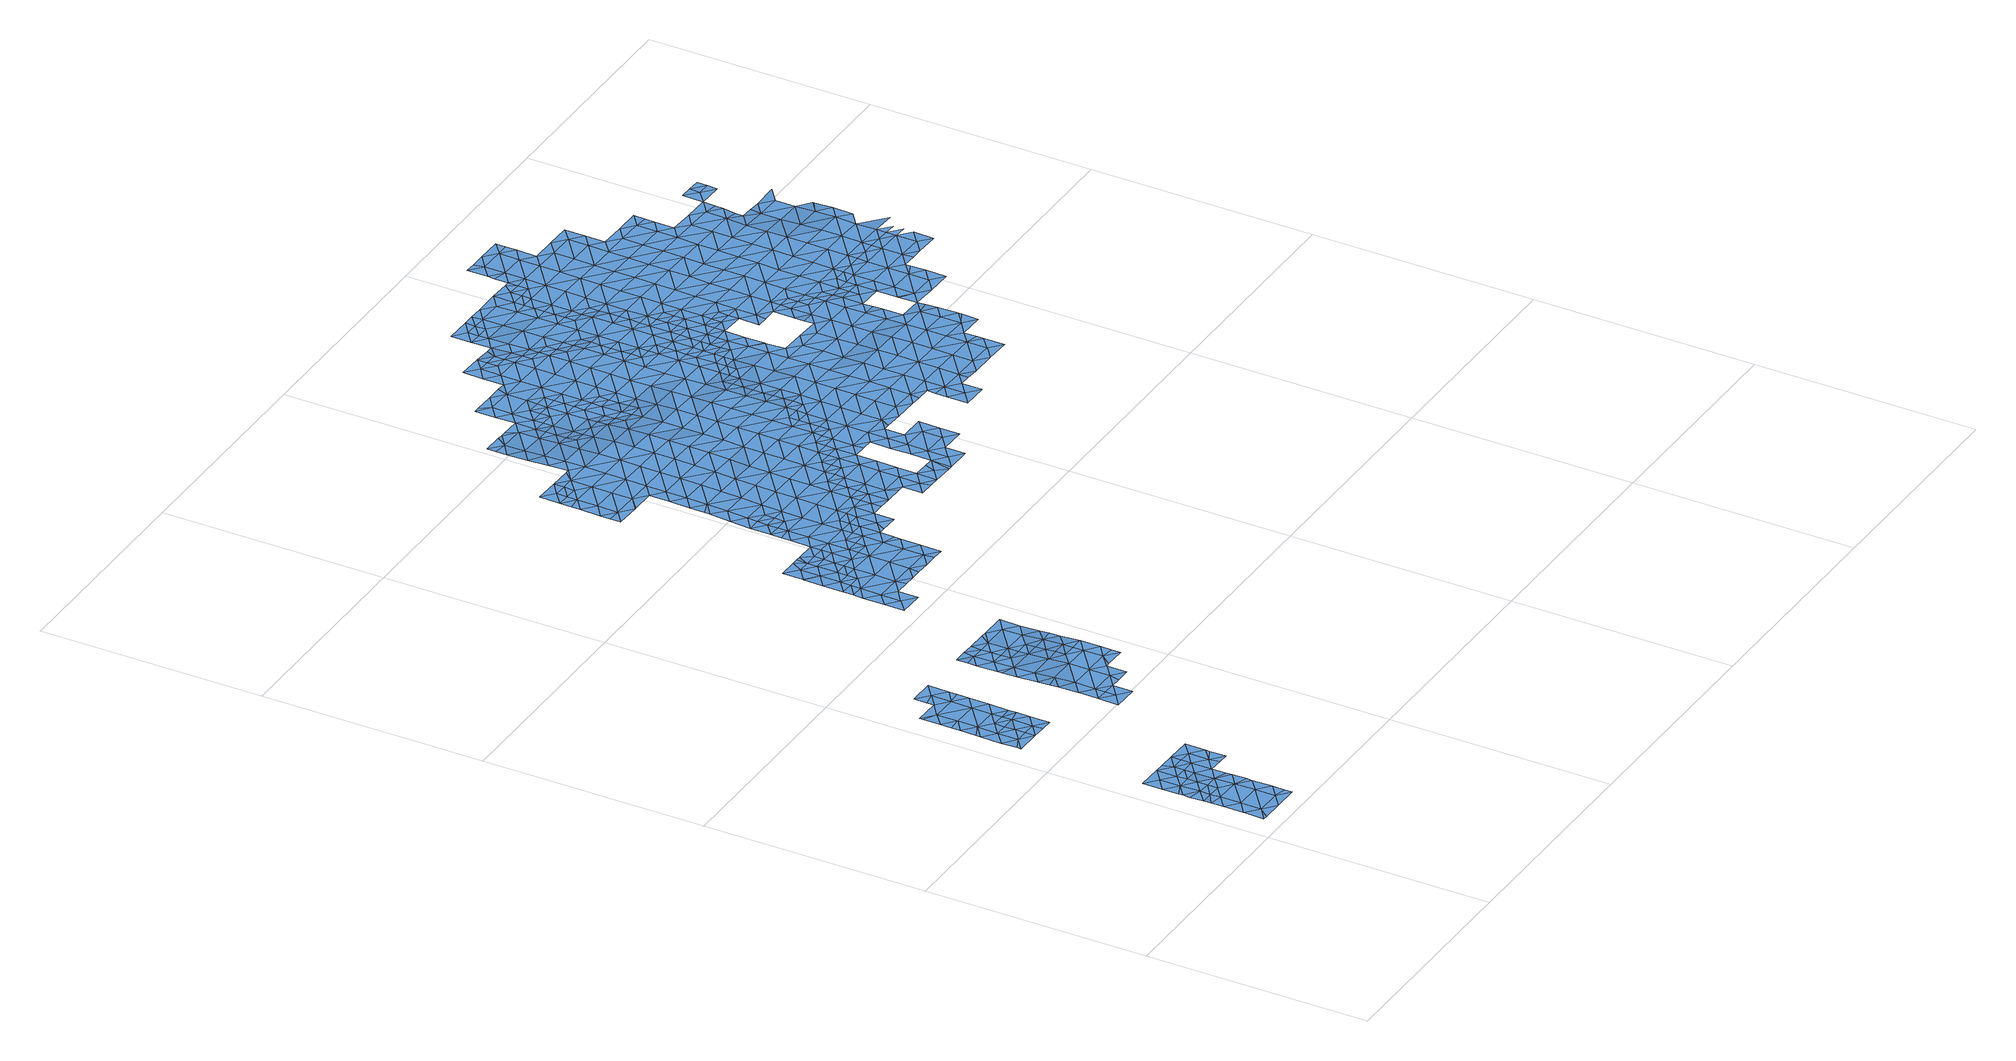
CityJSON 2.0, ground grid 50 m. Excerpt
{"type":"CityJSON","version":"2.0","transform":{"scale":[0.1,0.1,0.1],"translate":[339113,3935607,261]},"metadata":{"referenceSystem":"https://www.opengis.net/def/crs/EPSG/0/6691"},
"CityObjects":{
"waterbody1":{"type":"WaterBody","attributes":{"name":"6","class":"1140","function":"1","WaterBodyRiverFloodingRiskAttribute.description":"3","WaterBodyRiverFloodingRiskAttribute.rankOrg":"2","WaterBodyRiverFloodingRiskAttribute.adminType":"2","WaterBodyRiverFloodingRiskAttribute.scale":"L1"},"geometry":[{"type":"MultiSurface","lod":"1","boundaries":[[[0,1,2]],[[3,4,5]],[[6,7,5]],[[8,9,10]],[[11,9,8]],[[11,12,9]],[[13,12,11]],[[14,13,11]],[[14,11,4]],[[15,4,11]],[[1,16,8]],[[2,1,8]],[[17,14,3]],[[18,2,8]],[[14,17,13]],[[18,8,10]],[[11,8,16]],[[14,4,3]],[[15,11,16]],[[5,4,19]],[[19,6,5]],[[20,5,7]],[[20,21,5]],[[21,3,5]]]}]},
"waterbody2":{"type":"WaterBody","attributes":{"name":"6","class":"1140","function":"1","WaterBodyRiverFloodingRiskAttribute.description":"3","WaterBodyRiverFloodingRiskAttribute.rankOrg":"1","WaterBodyRiverFloodingRiskAttribute.adminType":"2","WaterBodyRiverFloodingRiskAttribute.scale":"L1"},"geometry":[{"type":"MultiSurface","lod":"1","boundaries":[[[6,22,23]],[[22,24,23]],[[22,25,24]],[[22,26,25]],[[22,27,26]],[[28,27,22]],[[29,30,31]],[[23,24,32]],[[23,32,20]],[[33,29,34]],[[29,33,35]],[[35,33,36]],[[16,1,37]],[[15,16,38]],[[4,15,19]],[[19,15,38]],[[28,22,6]],[[1,0,37]],[[39,37,0]],[[33,39,36]],[[29,31,34]],[[29,35,40]],[[40,35,41]],[[29,40,30]],[[42,36,43]],[[36,39,43]],[[39,0,43]],[[2,43,0]],[[2,44,43]],[[44,2,18]],[[42,43,44]],[[23,20,7]],[[23,7,6]],[[38,6,19]],[[38,37,28]],[[38,16,37]],[[28,37,45]],[[37,46,45]],[[39,46,37]],[[46,39,47]],[[47,39,48]],[[33,48,39]],[[6,38,28]],[[33,34,48]],[[36,49,35]],[[49,36,42]],[[50,35,49]],[[50,51,35]],[[41,35,51]]]}]},
"waterbody3":{"type":"WaterBody","attributes":{"name":"6","class":"1140","function":"1","WaterBodyRiverFloodingRiskAttribute.description":"3","WaterBodyRiverFloodingRiskAttribute.rankOrg":"2","WaterBodyRiverFloodingRiskAttribute.adminType":"2","WaterBodyRiverFloodingRiskAttribute.scale":"L1"},"geometry":[{"type":"MultiSurface","lod":"1","boundaries":[[[52,53,54]],[[53,55,54]],[[56,52,54]],[[57,58,54]],[[59,52,56]],[[60,61,62]],[[54,63,56]],[[64,59,56]],[[55,57,54]],[[54,58,63]],[[60,56,63]],[[56,60,62]],[[62,64,56]]]}]},
"waterbody4":{"type":"WaterBody","attributes":{"name":"6","class":"1140","function":"1","WaterBodyRiverFloodingRiskAttribute.description":"3","WaterBodyRiverFloodingRiskAttribute.rankOrg":"1","WaterBodyRiverFloodingRiskAttribute.adminType":"2","WaterBodyRiverFloodingRiskAttribute.scale":"L1"},"geometry":[{"type":"MultiSurface","lod":"1","boundaries":[[[65,66,67]],[[68,66,69]],[[70,64,62]],[[66,71,72]],[[73,72,71]],[[72,73,74]],[[72,74,75]],[[72,75,69]],[[76,68,77]],[[66,65,71]],[[78,79,77]],[[76,67,66]],[[80,67,76]],[[70,80,76]],[[70,61,80]],[[81,82,52]],[[82,53,52]],[[82,55,53]],[[59,81,52]],[[59,64,81]],[[83,81,64]],[[83,64,70]],[[81,83,84]],[[83,85,84]],[[83,79,85]],[[79,83,77]],[[83,76,77]],[[68,76,66]],[[83,70,76]],[[62,61,70]],[[66,72,69]],[[82,86,55]],[[82,87,86]],[[68,88,89]],[[68,69,90]],[[90,88,68]],[[89,78,77]],[[89,77,68]],[[91,87,82]],[[91,81,84]],[[82,81,91]]]}]},
"waterbody5":{"type":"WaterBody","attributes":{"name":"6","class":"1140","function":"1","WaterBodyRiverFloodingRiskAttribute.description":"3","WaterBodyRiverFloodingRiskAttribute.rankOrg":"1","WaterBodyRiverFloodingRiskAttribute.adminType":"2","WaterBodyRiverFloodingRiskAttribute.scale":"L1"},"geometry":[{"type":"MultiSurface","lod":"1","boundaries":[[[92,93,94]],[[93,95,94]],[[96,94,95]],[[94,96,97]],[[94,97,92]]]}]},
"waterbody6":{"type":"WaterBody","attributes":{"name":"6","class":"1140","function":"1","WaterBodyRiverFloodingRiskAttribute.description":"3","WaterBodyRiverFloodingRiskAttribute.rankOrg":"2","WaterBodyRiverFloodingRiskAttribute.adminType":"2","WaterBodyRiverFloodingRiskAttribute.scale":"L1"},"geometry":[{"type":"MultiSurface","lod":"1","boundaries":[[[98,99,100]],[[101,98,102]],[[103,104,105]],[[106,105,104]],[[105,106,107]],[[106,108,107]],[[106,109,108]],[[109,106,110]],[[106,102,110]],[[102,111,110]],[[110,111,112]],[[113,110,112]],[[102,98,100]],[[114,109,113]],[[115,109,114]],[[116,108,115]],[[116,117,108]],[[118,117,116]],[[118,95,117]],[[119,120,121]],[[122,120,119]],[[101,102,104]],[[123,103,105]],[[106,104,102]],[[110,113,109]],[[124,125,126]],[[125,124,127]],[[124,107,127]],[[107,128,127]],[[107,117,128]],[[128,117,92]],[[93,92,117]],[[128,92,129]],[[130,127,128]],[[131,124,126]],[[131,132,124]],[[124,105,107]],[[121,133,119]],[[134,135,136]],[[137,100,138]],[[111,102,100]],[[111,139,112]],[[108,117,107]],[[109,115,108]],[[95,93,117]],[[128,129,130]],[[105,124,132]],[[140,121,141]],[[134,142,143]],[[134,121,142]],[[121,134,133]],[[136,133,134]],[[137,135,100]],[[135,111,100]],[[134,111,135]],[[111,134,143]],[[111,143,139]],[[105,132,123]],[[120,141,121]],[[99,138,100]],[[142,121,140]]]}]},
"waterbody7":{"type":"WaterBody","attributes":{"name":"6","class":"1140","function":"1","WaterBodyRiverFloodingRiskAttribute.description":"3","WaterBodyRiverFloodingRiskAttribute.rankOrg":"1","WaterBodyRiverFloodingRiskAttribute.adminType":"2","WaterBodyRiverFloodingRiskAttribute.scale":"L1"},"geometry":[{"type":"MultiSurface","lod":"1","boundaries":[[[138,99,144]],[[145,146,147]],[[148,149,150]],[[122,149,148]],[[151,104,103]],[[122,119,149]],[[149,152,147]],[[135,137,152]],[[149,147,150]],[[144,153,154]],[[136,135,152]],[[147,155,150]],[[146,155,147]],[[145,154,146]],[[133,136,152]],[[144,145,138]],[[138,145,152]],[[152,145,147]],[[137,138,152]],[[99,98,144]],[[151,144,98]],[[151,156,144]],[[151,123,156]],[[103,123,151]],[[101,104,151]],[[133,152,149]],[[133,149,119]],[[153,144,156]],[[101,151,98]],[[145,144,154]]]}]},
"waterbody8":{"type":"WaterBody","attributes":{"name":"6","class":"1140","function":"1","WaterBodyRiverFloodingRiskAttribute.description":"3","WaterBodyRiverFloodingRiskAttribute.rankOrg":"1","WaterBodyRiverFloodingRiskAttribute.adminType":"2","WaterBodyRiverFloodingRiskAttribute.scale":"L1"},"geometry":[{"type":"MultiSurface","lod":"1","boundaries":[[[157,158,159]],[[160,159,158]],[[161,162,157]],[[161,157,159]],[[161,163,162]],[[164,162,163]],[[164,165,166]],[[160,167,159]],[[161,159,167]],[[165,164,163]],[[168,165,163]],[[163,161,169]],[[161,167,169]],[[167,170,169]],[[168,163,171]],[[163,169,171]],[[172,169,170]],[[173,174,175]],[[176,168,171]],[[175,168,176]],[[172,177,169]],[[173,175,176]],[[178,177,172]],[[171,169,179]],[[176,180,173]],[[179,181,171]],[[169,177,179]],[[176,171,181]],[[182,177,178]],[[180,176,181]],[[183,177,182]],[[184,180,181]],[[179,177,183]],[[179,185,181]],[[183,185,179]],[[186,184,181]],[[183,182,187]],[[188,186,181]],[[189,183,187]],[[181,185,188]],[[190,185,183]],[[189,190,183]],[[188,191,186]],[[192,191,193]],[[192,186,191]],[[185,194,188]],[[194,185,190]],[[195,193,191]],[[196,197,188]],[[196,188,194]],[[191,188,197]],[[198,195,191]],[[191,197,198]],[[199,198,197]],[[200,199,197]],[[199,201,198]],[[202,198,201]],[[202,203,204]],[[200,205,199]],[[203,202,201]],[[206,201,199]],[[206,199,205]],[[201,207,203]],[[201,206,207]],[[208,209,206]],[[206,209,207]],[[210,207,209]],[[211,209,208]],[[209,212,210]],[[211,212,209]],[[213,214,211]],[[212,211,214]],[[215,216,217]],[[216,212,214]],[[215,212,216]],[[214,213,218]],[[219,217,216]],[[220,217,219]],[[221,220,219]],[[218,222,214]],[[223,216,214]],[[224,225,226]],[[227,221,219]],[[218,226,225]],[[218,225,222]],[[228,225,224]],[[223,214,222]],[[227,219,229]],[[230,229,219]],[[219,216,230]],[[231,222,225]],[[230,216,223]],[[231,225,228]],[[232,231,228]],[[223,222,233]],[[230,234,229]],[[222,231,233]],[[235,229,234]],[[223,236,230]],[[237,235,234]],[[228,238,232]],[[223,233,236]],[[239,237,234]],[[231,232,240]],[[230,241,234]],[[241,230,236]],[[242,239,234]],[[232,243,240]],[[232,238,243]],[[243,238,244]],[[234,241,242]],[[245,246,241]],[[241,246,242]],[[243,244,247]],[[248,243,247]],[[249,243,248]],[[250,242,251]],[[247,244,252]],[[253,246,245]],[[242,246,251]],[[254,250,251]],[[249,255,256]],[[257,254,251]],[[249,248,255]],[[258,247,252]],[[248,247,258]],[[253,259,246]],[[260,251,246]],[[256,261,253]],[[251,262,257]],[[256,255,261]],[[263,255,248]],[[264,248,258]],[[260,262,251]],[[259,253,261]],[[260,246,259]],[[261,255,265]],[[261,266,259]],[[255,263,265]],[[248,264,263]],[[260,267,262]],[[261,265,266]],[[258,268,264]],[[269,267,270]],[[269,262,267]],[[271,260,259]],[[272,270,273]],[[272,274,275]],[[264,276,263]],[[270,267,273]],[[259,266,271]],[[264,268,276]],[[277,267,260]],[[274,272,273]],[[271,278,260]],[[265,263,279]],[[276,279,263]],[[266,280,271]],[[267,281,273]],[[280,282,271]],[[273,283,274]],[[277,281,267]],[[260,278,277]],[[281,283,273]],[[284,271,282]],[[284,285,271]],[[281,286,283]],[[278,271,285]],[[286,287,288]],[[278,289,277]],[[288,283,286]],[[290,291,292]],[[277,293,281]],[[292,287,290]],[[284,282,294]],[[287,286,290]],[[278,285,289]],[[290,295,291]],[[295,296,297]],[[281,298,286]],[[297,291,295]],[[293,298,281]],[[277,289,293]],[[284,299,285]],[[300,301,302]],[[286,303,290]],[[302,296,300]],[[284,294,304]],[[296,295,300]],[[305,304,294]],[[285,299,289]],[[290,303,295]],[[306,301,300]],[[299,284,304]],[[289,307,293]],[[286,298,303]],[[308,300,295]],[[303,309,295]],[[300,310,306]],[[309,308,295]],[[311,312,313]],[[304,305,314]],[[307,289,299]],[[293,315,298]],[[307,315,293]],[[308,310,300]],[[316,299,304]],[[311,317,312]],[[318,304,314]],[[319,313,312]],[[320,313,319]],[[298,321,303]],[[314,320,319]],[[322,298,315]],[[303,321,309]],[[308,323,310]],[[318,314,319]],[[312,324,319]],[[325,326,327]],[[327,310,323]],[[316,304,318]],[[307,299,316]],[[321,298,322]],[[312,317,324]],[[328,315,307]],[[316,329,307]],[[325,327,323]],[[321,330,309]],[[309,331,308]],[[324,332,319]],[[308,331,323]],[[322,315,328]],[[333,316,318]],[[307,329,328]],[[322,334,321]],[[325,323,335]],[[318,319,336]],[[309,330,331]],[[337,335,323]],[[324,338,332]],[[336,319,332]],[[333,329,316]],[[339,330,321]],[[322,328,334]],[[340,332,338]],[[323,331,337]],[[333,318,336]],[[331,330,341]],[[333,342,329]],[[337,343,335]],[[321,334,339]],[[344,343,345]],[[346,337,331]],[[344,335,343]],[[341,346,331]],[[347,332,340]],[[348,330,339]],[[332,349,336]],[[328,329,350]],[[341,330,348]],[[351,345,343]],[[349,333,336]],[[334,328,350]],[[352,337,346]],[[337,353,343]],[[329,342,350]],[[354,339,334]],[[337,352,353]],[[343,355,351]],[[332,347,349]],[[356,341,348]],[[357,342,333]],[[358,334,350]],[[355,343,353]],[[347,340,359]],[[360,357,333]],[[348,339,354]],[[360,333,349]],[[361,350,342]],[[334,358,354]],[[362,356,348]],[[362,348,354]],[[350,363,358]],[[364,360,349]],[[347,359,365]],[[361,342,357]],[[361,363,350]],[[349,347,364]],[[362,366,356]],[[364,347,365]],[[367,357,360]],[[359,368,365]],[[369,362,354]],[[354,358,370]],[[370,358,363]],[[371,360,364]],[[357,372,361]],[[373,365,368]],[[369,354,370]],[[364,365,373]],[[362,369,366]],[[360,371,367]],[[374,364,373]],[[372,357,367]],[[363,361,372]],[[371,364,375]],[[375,364,374]],[[376,377,378]],[[376,366,377]],[[366,369,377]],[[370,363,379]],[[363,372,379]],[[378,380,381]],[[367,371,382]],[[371,375,382]],[[378,377,380]],[[383,370,379]],[[382,384,367]],[[367,385,372]],[[369,370,386]],[[387,381,380]],[[372,388,379]],[[370,383,386]],[[375,389,382]],[[380,377,390]],[[391,387,380]],[[377,369,392]],[[379,393,383]],[[385,367,384]],[[372,385,388]],[[392,369,386]],[[380,390,391]],[[379,388,393]],[[390,377,392]],[[394,384,382]],[[393,395,383]],[[387,391,396]],[[397,382,389]],[[383,398,386]],[[394,382,397]],[[383,395,398]],[[399,390,392]],[[394,400,384]],[[385,384,400]],[[392,386,401]],[[386,398,401]],[[402,399,392]],[[388,385,403]],[[385,400,404]],[[392,401,402]],[[402,405,399]],[[403,385,404]],[[401,398,406]],[[398,407,406]],[[408,401,406]],[[403,409,410]],[[410,409,411]],[[406,412,408]],[[407,412,406]],[[411,413,407]],[[403,414,409]],[[411,409,413]],[[415,412,407]],[[407,413,415]],[[415,416,412]],[[417,412,416]],[[418,419,409]],[[409,414,418]],[[420,417,421]],[[422,415,413]],[[421,417,416]],[[413,409,419]],[[422,416,415]],[[414,423,418]],[[416,424,421]],[[413,419,422]],[[422,425,416]],[[423,426,418]],[[416,425,424]],[[419,418,426]],[[427,422,419]],[[428,427,419]],[[419,426,428]],[[429,424,425]],[[430,422,427]],[[422,431,425]],[[425,432,429]],[[431,432,425]],[[430,427,433]],[[431,422,430]],[[434,430,433]],[[435,432,431]],[[436,430,434]],[[430,437,431]],[[438,435,431]],[[437,438,431]],[[439,436,434]],[[437,430,436]],[[440,438,437]],[[439,441,436]],[[436,441,437]],[[442,440,437]]]}]},
"waterbody9":{"type":"WaterBody","attributes":{"name":"6","class":"1140","function":"1","WaterBodyRiverFloodingRiskAttribute.description":"3","WaterBodyRiverFloodingRiskAttribute.rankOrg":"2","WaterBodyRiverFloodingRiskAttribute.adminType":"2","WaterBodyRiverFloodingRiskAttribute.scale":"L1"},"geometry":[{"type":"MultiSurface","lod":"1","boundaries":[[[443,444,166]],[[165,443,166]],[[443,445,444]],[[444,445,446]],[[446,445,447]],[[165,168,443]],[[447,448,449]],[[174,445,443]],[[175,174,443]],[[447,445,448]],[[175,443,168]],[[450,448,445]],[[451,449,448]],[[450,445,174]],[[452,451,448]],[[452,448,450]],[[453,450,174]],[[453,174,173]],[[451,452,454]],[[455,450,453]],[[173,180,453]],[[453,456,455]],[[180,456,453]],[[457,456,180]],[[457,180,184]],[[456,458,459]],[[457,458,456]],[[459,458,460]],[[184,186,457]],[[458,461,460]],[[462,460,461]],[[192,193,457]],[[457,193,458]],[[463,464,465]],[[192,457,186]],[[463,466,464]],[[467,468,462]],[[469,464,466]],[[468,467,470]],[[467,462,461]],[[465,471,472]],[[193,473,458]],[[465,464,471]],[[474,470,467]],[[461,458,473]],[[475,467,461]],[[476,472,477]],[[478,476,477]],[[472,471,477]],[[469,479,464]],[[480,481,482]],[[477,483,478]],[[484,471,464]],[[467,485,474]],[[193,195,473]],[[481,480,486]],[[487,479,469]],[[488,489,482]],[[481,488,482]],[[490,485,467]],[[461,473,475]],[[491,477,471]],[[195,202,473]],[[486,492,481]],[[493,494,489]],[[490,467,475]],[[495,479,487]],[[198,202,195]],[[484,464,479]],[[484,491,471]],[[488,493,489]],[[493,496,494]],[[483,477,497]],[[202,204,473]],[[473,204,475]],[[490,498,485]],[[499,500,496]],[[493,499,496]],[[501,498,492]],[[501,485,498]],[[497,477,491]],[[204,502,475]],[[488,481,503]],[[481,492,503]],[[504,490,475]],[[488,505,493]],[[499,506,500]],[[497,507,508]],[[500,506,495]],[[509,479,495]],[[507,510,508]],[[492,498,503]],[[507,497,491]],[[511,498,490]],[[512,491,484]],[[505,488,503]],[[505,513,493]],[[493,514,499]],[[484,479,512]],[[509,495,506]],[[204,203,502]],[[504,475,502]],[[504,511,490]],[[513,514,493]],[[515,510,507]],[[512,479,509]],[[498,516,503]],[[491,517,507]],[[499,518,506]],[[512,517,491]],[[203,207,502]],[[507,519,515]],[[506,520,509]],[[517,521,507]],[[207,522,502]],[[523,504,502]],[[518,520,506]],[[498,511,516]],[[524,513,505]],[[507,521,519]],[[499,514,518]],[[505,503,525]],[[522,523,502]],[[525,503,516]],[[526,514,513]],[[527,517,512]],[[512,509,528]],[[519,529,530]],[[207,210,522]],[[511,504,523]],[[524,505,525]],[[519,521,529]],[[523,531,511]],[[509,520,528]],[[517,527,521]],[[210,212,522]],[[526,513,524]],[[518,514,526]],[[532,530,533]],[[527,512,528]],[[534,525,516]],[[530,529,533]],[[535,520,518]],[[516,511,536]],[[212,215,522]],[[215,217,522]],[[522,217,523]],[[527,537,521]],[[521,538,529]],[[534,524,525]],[[539,532,540]],[[511,531,536]],[[532,533,540]],[[537,538,521]],[[518,526,541]],[[220,221,523]],[[220,523,217]],[[534,516,536]],[[542,543,544]],[[543,539,540]],[[542,539,543]],[[531,523,221]],[[545,526,524]],[[518,541,535]],[[534,546,524]],[[528,520,547]],[[533,529,548]],[[547,520,535]],[[527,528,547]],[[549,544,543]],[[550,537,527]],[[529,538,548]],[[551,543,540]],[[540,533,552]],[[531,221,553]],[[545,524,546]],[[554,550,527]],[[555,535,541]],[[536,531,556]],[[554,527,547]],[[557,538,537]],[[541,526,558]],[[533,548,552]],[[553,221,227]],[[549,543,559]],[[556,531,553]],[[534,536,556]],[[558,555,541]],[[538,560,548]],[[561,546,534]],[[550,557,537]],[[526,545,558]],[[551,540,552]],[[543,551,559]],[[556,562,534]],[[535,563,547]],[[227,229,553]],[[560,564,548]],[[564,565,548]],[[566,545,546]],[[538,557,560]],[[567,554,547]],[[229,235,553]],[[552,548,565]],[[568,559,551]],[[235,237,553]],[[556,553,237]],[[534,562,561]],[[569,570,552]],[[552,570,551]],[[535,555,563]],[[552,565,569]],[[554,571,550]],[[572,560,557]],[[558,545,566]],[[573,555,558]],[[570,574,551]],[[567,547,563]],[[575,562,556]],[[567,571,554]],[[546,561,566]],[[568,551,574]],[[550,576,557]],[[577,575,556]],[[557,578,572]],[[556,237,577]],[[579,561,562]],[[571,576,550]],[[573,558,566]],[[580,574,570]],[[577,237,239]],[[563,555,581]],[[580,570,582]],[[557,576,578]],[[581,555,573]],[[561,583,566]],[[239,242,577]],[[584,574,580]],[[567,563,585]],[[586,574,584]],[[587,571,567]],[[562,575,579]],[[588,573,566]],[[585,563,581]],[[582,589,580]],[[254,575,577]],[[585,587,567]],[[250,254,577]],[[590,578,576]],[[586,591,592]],[[250,577,242]],[[583,561,579]],[[593,584,580]],[[591,586,584]],[[594,593,580]],[[594,580,589]],[[576,571,595]],[[573,596,581]],[[597,590,576]],[[598,592,591]],[[587,599,571]],[[595,597,576]],[[588,566,583]],[[575,600,579]],[[601,585,581]],[[600,575,254]],[[595,571,599]],[[602,598,591]],[[590,597,603]],[[604,584,593]],[[584,605,591]],[[579,606,583]],[[573,588,596]],[[607,587,585]],[[604,605,584]],[[608,595,599]],[[600,254,257]],[[605,602,591]],[[601,581,596]],[[604,593,609]],[[579,600,606]],[[587,610,599]],[[257,262,600]],[[588,583,611]],[[608,599,612]],[[585,601,607]],[[583,606,611]],[[262,269,600]],[[610,612,599]],[[613,614,615]],[[604,609,616]],[[269,270,600]],[[600,270,606]],[[596,588,617]],[[618,602,605]],[[619,613,620]],[[617,588,611]],[[621,601,596]],[[622,605,604]],[[587,607,610]],[[613,615,620]],[[616,622,604]],[[617,623,596]],[[272,275,606]],[[606,275,611]],[[624,625,616]],[[624,619,625]],[[606,270,272]],[[619,620,625]],[[615,626,620]],[[610,627,612]],[[601,628,607]],[[618,605,629]],[[630,629,605]],[[631,612,627]],[[622,616,625]],[[275,632,611]],[[633,631,627]],[[611,632,617]],[[596,623,621]],[[634,625,620]],[[635,626,636]],[[635,633,627]],[[636,633,635]],[[605,622,630]],[[628,601,621]],[[634,622,625]],[[620,626,637]],[[638,639,629]],[[610,607,640]],[[630,638,629]],[[610,641,627]],[[275,274,632]],[[623,617,642]],[[643,621,623]],[[626,635,637]],[[634,620,637]],[[607,628,640]],[[617,632,642]],[[642,643,623]],[[638,644,639]],[[634,645,622]],[[639,644,646]],[[622,647,630]],[[274,283,632]],[[648,628,621]],[[641,610,640]],[[649,637,635]],[[283,288,632]],[[287,642,632]],[[635,627,650]],[[288,287,632]],[[644,651,646]],[[650,627,641]],[[648,621,643]],[[648,652,628]],[[291,643,642]],[[622,645,647]],[[628,653,640]],[[644,638,654]],[[637,655,634]],[[292,291,642]],[[638,630,656]],[[642,287,292]],[[654,657,644]],[[652,653,628]],[[649,635,650]],[[649,655,637]],[[657,651,644]],[[656,630,647]],[[640,653,641]],[[658,645,634]],[[291,297,643]],[[296,648,643]],[[654,638,656]],[[297,296,643]],[[641,659,650]],[[653,659,641]],[[301,652,648]],[[645,660,647]],[[302,301,648]],[[661,654,656]],[[648,296,302]],[[647,662,656]],[[658,634,655]],[[659,663,650]],[[664,661,656]],[[665,653,652]],[[647,660,662]],[[664,656,662]],[[649,666,655]],[[664,667,661]],[[668,652,301]],[[645,658,660]],[[649,650,666]],[[669,659,653]],[[306,668,301]],[[650,663,666]],[[666,670,655]],[[671,662,660]],[[672,660,658]],[[665,652,668]],[[658,655,670]],[[659,669,663]],[[673,672,658]],[[674,671,660]],[[675,666,663]],[[672,674,660]],[[306,327,668]],[[653,665,669]],[[310,327,306]],[[676,675,663]],[[326,665,668]],[[658,670,673]],[[675,677,666]],[[678,671,674]],[[327,326,668]],[[677,679,666]],[[666,679,670]],[[663,669,676]],[[680,672,673]],[[679,681,670]],[[665,682,669]],[[681,683,670]],[[670,683,673]],[[682,665,326]],[[684,680,673]],[[685,675,676]],[[683,684,673]],[[686,687,669]],[[669,687,676]],[[669,682,686]],[[326,688,682]],[[689,685,676]],[[687,690,676]],[[691,680,684]],[[688,326,325]],[[690,689,676]],[[692,682,688]],[[325,335,688]],[[344,692,688]],[[688,335,344]],[[344,345,692]]]}]},
"waterbody10":{"type":"WaterBody","attributes":{"name":"6","class":"1140","function":"1","WaterBodyRiverFloodingRiskAttribute.description":"3","WaterBodyRiverFloodingRiskAttribute.rankOrg":"1","WaterBodyRiverFloodingRiskAttribute.adminType":"2","WaterBodyRiverFloodingRiskAttribute.scale":"L1"},"geometry":[{"type":"MultiSurface","lod":"1","boundaries":[[[459,460,693]],[[693,694,452]],[[460,694,693]],[[452,455,693]],[[455,459,693]],[[456,459,455]],[[455,452,450]],[[454,452,694]]]}]},
"waterbody11":{"type":"WaterBody","attributes":{"name":"6","class":"1140","function":"1","WaterBodyRiverFloodingRiskAttribute.description":"3","WaterBodyRiverFloodingRiskAttribute.rankOrg":"1","WaterBodyRiverFloodingRiskAttribute.adminType":"2","WaterBodyRiverFloodingRiskAttribute.scale":"L1"},"geometry":[{"type":"MultiSurface","lod":"1","boundaries":[[[492,486,501]],[[486,480,695]],[[695,480,470]],[[695,501,486]],[[485,501,695]],[[474,485,695]],[[474,695,470]]]}]},
"waterbody12":{"type":"WaterBody","attributes":{"name":"6","class":"1140","function":"1","WaterBodyRiverFloodingRiskAttribute.description":"3","WaterBodyRiverFloodingRiskAttribute.rankOrg":"3","WaterBodyRiverFloodingRiskAttribute.adminType":"2","WaterBodyRiverFloodingRiskAttribute.scale":"L1"},"geometry":[{"type":"MultiSurface","lod":"1","boundaries":[[[478,483,696]],[[508,510,696]],[[483,508,696]],[[508,483,497]],[[697,478,696]],[[696,510,697]]]}]},
"waterbody13":{"type":"WaterBody","attributes":{"name":"6","class":"1140","function":"1","WaterBodyRiverFloodingRiskAttribute.description":"3","WaterBodyRiverFloodingRiskAttribute.rankOrg":"1","WaterBodyRiverFloodingRiskAttribute.adminType":"2","WaterBodyRiverFloodingRiskAttribute.scale":"L1"},"geometry":[{"type":"MultiSurface","lod":"1","boundaries":[[[578,698,699]],[[578,590,698]],[[631,633,700]],[[612,631,700]],[[608,612,700]],[[597,595,608]],[[597,608,700]],[[597,700,603]],[[590,603,698]],[[572,578,699]],[[609,593,701]],[[701,593,594]],[[616,609,701]],[[569,565,702]],[[565,699,702]],[[570,569,702]],[[565,564,699]],[[560,572,564]],[[701,589,703]],[[582,702,589]],[[589,702,703]],[[582,570,702]],[[703,614,613]],[[701,619,624]],[[702,699,703]],[[564,572,699]],[[626,615,636]],[[704,700,633]],[[614,603,704]],[[701,703,619]],[[613,619,703]],[[603,700,704]],[[703,698,614]],[[698,603,614]],[[699,698,703]],[[594,589,701]],[[616,701,624]],[[636,704,633]],[[636,615,704]],[[615,614,704]]]}]},
"waterbody14":{"type":"WaterBody","attributes":{"name":"6","class":"1140","function":"1","WaterBodyRiverFloodingRiskAttribute.description":"3","WaterBodyRiverFloodingRiskAttribute.rankOrg":"2","WaterBodyRiverFloodingRiskAttribute.adminType":"2","WaterBodyRiverFloodingRiskAttribute.scale":"L1"},"geometry":[{"type":"MultiSurface","lod":"1","boundaries":[[[705,706,707]],[[707,708,705]],[[706,709,707]],[[709,710,707]],[[710,708,707]],[[706,705,711]]]}]},
"waterbody15":{"type":"WaterBody","attributes":{"name":"6","class":"1140","function":"1","WaterBodyRiverFloodingRiskAttribute.description":"3","WaterBodyRiverFloodingRiskAttribute.rankOrg":"1","WaterBodyRiverFloodingRiskAttribute.adminType":"2","WaterBodyRiverFloodingRiskAttribute.scale":"L1"},"geometry":[{"type":"MultiSurface","lod":"1","boundaries":[[[712,713,714]],[[657,654,661]],[[713,667,714]],[[664,715,667]],[[662,671,664]],[[716,717,718]],[[719,689,690]],[[686,720,687]],[[719,721,722]],[[720,692,723]],[[686,692,720]],[[682,692,686]],[[717,716,724]],[[725,724,716]],[[724,725,726]],[[724,726,727]],[[727,714,728]],[[714,667,728]],[[667,715,728]],[[728,715,724]],[[716,729,725]],[[715,717,724]],[[678,717,715]],[[730,717,678]],[[730,678,674]],[[680,674,672]],[[680,691,730]],[[718,730,691]],[[690,687,719]],[[720,719,687]],[[719,720,721]],[[723,721,720]],[[723,692,345]],[[727,728,724]],[[731,732,733]],[[734,735,731]],[[736,737,738]],[[739,733,740]],[[733,739,731]],[[739,734,731]],[[738,734,736]],[[738,741,734]],[[742,741,738]],[[689,741,742]],[[719,741,689]],[[719,735,741]],[[722,735,719]],[[743,732,731]],[[735,743,731]],[[685,689,742]],[[685,742,675]],[[677,675,742]],[[681,679,744]],[[742,744,679]],[[681,744,683]],[[744,745,683]],[[745,744,738]],[[746,745,738]],[[746,747,745]],[[747,746,748]],[[749,748,746]],[[750,751,752]],[[752,753,754]],[[755,754,753]],[[753,756,755]],[[757,756,758]],[[757,758,759]],[[759,758,725]],[[760,759,725]],[[735,734,741]],[[761,762,747]],[[762,763,747]],[[718,747,763]],[[718,763,716]],[[716,763,764]],[[744,742,738]],[[677,742,679]],[[661,667,713]],[[661,713,657]],[[713,651,657]],[[651,713,712]],[[708,714,727]],[[705,708,727]],[[765,709,706]],[[718,691,745]],[[752,751,753]],[[756,753,766]],[[767,756,766]],[[765,768,769]],[[767,758,756]],[[768,765,706]],[[770,762,761]],[[768,711,726]],[[768,726,758]],[[767,768,758]],[[768,767,769]],[[769,767,766]],[[751,766,753]],[[691,684,745]],[[674,680,730]],[[671,678,715]],[[664,671,715]],[[718,717,730]],[[764,729,716]],[[729,760,725]],[[746,737,749]],[[747,748,761]],[[747,718,745]],[[738,737,746]],[[684,683,745]],[[725,758,726]],[[711,727,726]],[[705,727,711]],[[711,768,706]]]}]},
"waterbody16":{"type":"WaterBody","attributes":{"name":"6","class":"1140","function":"1","WaterBodyRiverFloodingRiskAttribute.description":"3","WaterBodyRiverFloodingRiskAttribute.rankOrg":"2","WaterBodyRiverFloodingRiskAttribute.adminType":"2","WaterBodyRiverFloodingRiskAttribute.scale":"L1"},"geometry":[{"type":"MultiSurface","lod":"1","boundaries":[[[723,345,771]],[[771,345,351]],[[721,723,771]],[[722,772,735]],[[722,721,772]],[[721,771,772]],[[351,355,771]],[[763,762,764]],[[743,735,772]],[[355,773,771]],[[764,774,729]],[[772,771,775]],[[764,762,774]],[[771,773,775]],[[774,776,729]],[[736,777,737]],[[776,759,760]],[[736,734,777]],[[760,729,776]],[[734,739,777]],[[743,772,732]],[[762,770,774]],[[772,775,732]],[[749,737,778]],[[779,759,776]],[[757,759,779]],[[737,777,778]],[[748,749,778]],[[739,740,777]],[[780,732,775]],[[756,757,755]],[[755,757,779]],[[781,774,770]],[[761,748,782]],[[775,783,780]],[[748,778,782]],[[770,761,782]],[[781,784,774]],[[780,785,732]],[[786,778,777]],[[733,732,785]],[[776,774,784]],[[776,787,779]],[[754,755,779]],[[781,770,782]],[[740,733,785]],[[783,788,780]],[[789,786,777]],[[786,782,778]],[[777,740,789]],[[790,791,792]],[[784,787,776]],[[792,791,793]],[[787,754,779]],[[740,785,789]],[[794,781,782]],[[795,796,788]],[[796,793,791]],[[795,793,796]],[[786,797,782]],[[790,381,791]],[[785,780,798]],[[799,789,785]],[[780,788,798]],[[800,752,754]],[[787,800,754]],[[800,750,752]],[[781,801,784]],[[788,796,798]],[[794,782,797]],[[799,785,798]],[[802,786,789]],[[784,801,787]],[[799,803,789]],[[750,804,805]],[[800,804,750]],[[805,804,806]],[[807,798,796]],[[791,381,808]],[[802,797,786]],[[796,791,807]],[[781,794,801]],[[809,800,787]],[[804,810,806]],[[801,811,787]],[[806,810,812]],[[381,387,808]],[[813,794,797]],[[791,808,807]],[[789,803,802]],[[800,814,804]],[[812,810,815]],[[387,396,808]],[[799,798,816]],[[816,798,807]],[[809,787,811]],[[809,814,800]],[[813,797,802]],[[804,817,810]],[[803,799,818]],[[801,794,819]],[[391,390,399]],[[391,820,396]],[[814,817,804]],[[819,794,813]],[[815,810,821]],[[801,822,811]],[[799,816,818]],[[818,823,803]],[[803,824,802]],[[391,399,820]],[[808,396,825]],[[824,813,802]],[[810,817,821]],[[807,808,826]],[[822,801,819]],[[827,809,811]],[[396,820,825]],[[822,828,811]],[[399,405,820]],[[826,808,825]],[[829,818,816]],[[803,823,824]],[[813,830,819]],[[816,807,829]],[[814,809,831]],[[824,830,813]],[[401,408,402]],[[832,825,820]],[[829,807,826]],[[405,832,820]],[[818,833,823]],[[402,834,405]],[[835,821,817]],[[819,836,822]],[[837,814,831]],[[829,833,818]],[[811,828,827]],[[817,814,837]],[[830,836,819]],[[831,809,827]],[[402,408,834]],[[834,832,405]],[[838,828,822]],[[817,837,839]],[[823,840,824]],[[408,412,834]],[[826,825,841]],[[817,839,835]],[[841,825,832]],[[842,829,826]],[[843,838,822]],[[824,840,830]],[[412,417,834]],[[823,833,844]],[[417,420,834]],[[822,836,843]],[[845,842,826]],[[831,827,846]],[[832,834,420]],[[823,844,840]],[[830,847,836]],[[826,841,845]],[[840,847,830]],[[827,828,848]],[[833,829,842]],[[848,828,838]],[[846,827,848]],[[841,832,849]],[[832,420,849]],[[844,833,850]],[[841,851,845]],[[843,836,852]],[[421,849,420]],[[849,851,841]],[[852,836,847]],[[838,843,853]],[[833,842,850]],[[852,854,843]],[[848,855,846]],[[856,847,840]],[[838,857,848]],[[851,858,845]],[[844,850,859]],[[840,844,856]],[[853,843,854]],[[838,853,857]],[[421,424,849]],[[857,855,848]],[[856,844,859]],[[847,860,852]],[[842,845,861]],[[424,862,849]],[[850,842,861]],[[845,858,861]],[[849,863,851]],[[852,864,854]],[[847,856,860]],[[860,864,852]],[[853,854,865]],[[863,858,851]],[[859,850,866]],[[866,850,861]],[[864,867,854]],[[424,429,862]],[[849,862,863]],[[868,859,866]],[[856,869,860]],[[856,859,869]],[[865,854,867]],[[429,432,862]],[[860,870,864]],[[869,859,868]],[[871,858,863]],[[872,866,861]],[[861,858,873]],[[874,867,864]],[[870,874,864]],[[873,858,871]],[[432,875,862]],[[873,872,861]],[[876,863,862]],[[860,877,870]],[[878,865,867]],[[877,860,869]],[[868,866,872]],[[879,878,867]],[[435,875,432]],[[879,867,874]],[[880,869,868]],[[871,863,876]],[[881,873,871]],[[882,880,868]],[[880,877,869]],[[862,875,876]],[[882,868,872]],[[876,881,871]],[[870,877,883]],[[435,438,875]],[[884,872,873]],[[884,882,872]],[[885,873,881]],[[886,875,438]],[[887,877,880]],[[883,877,887]],[[888,880,882]],[[440,886,438]],[[873,885,884]],[[876,875,889]],[[876,890,881]],[[891,887,880]],[[889,875,886]],[[889,890,876]],[[890,885,881]],[[892,891,880]],[[892,880,888]],[[882,893,888]],[[893,882,884]],[[891,894,887]],[[883,887,895]],[[440,896,886]],[[894,895,887]],[[890,897,885]],[[888,893,898]],[[897,899,885]],[[899,893,884]],[[886,900,889]],[[884,885,899]],[[901,898,893]],[[889,902,890]],[[903,901,893]],[[899,903,893]],[[904,897,890]],[[902,904,890]],[[905,899,897]],[[904,906,897]],[[906,905,897]],[[903,907,901]]]}]},
"waterbody17":{"type":"WaterBody","attributes":{"name":"6","class":"1140","function":"1","WaterBodyRiverFloodingRiskAttribute.description":"3","WaterBodyRiverFloodingRiskAttribute.rankOrg":"1","WaterBodyRiverFloodingRiskAttribute.adminType":"2","WaterBodyRiverFloodingRiskAttribute.scale":"L1"},"geometry":[{"type":"MultiSurface","lod":"1","boundaries":[[[773,908,775]],[[783,795,788]],[[355,908,773]],[[355,793,908]],[[793,795,908]],[[783,908,795]],[[783,775,908]]]}]},
"waterbody18":{"type":"WaterBody","attributes":{"name":"6","class":"1140","function":"1","WaterBodyRiverFloodingRiskAttribute.description":"3","WaterBodyRiverFloodingRiskAttribute.rankOrg":"3","WaterBodyRiverFloodingRiskAttribute.adminType":"2","WaterBodyRiverFloodingRiskAttribute.scale":"L1"},"geometry":[{"type":"MultiSurface","lod":"1","boundaries":[[[909,910,895]],[[911,910,909]],[[912,911,913]],[[909,913,911]],[[909,914,913]],[[909,895,914]]]}]}
},
"vertices":[
[64,149,39],[65,172,38],[36,150,39],[67,288,36],[66,242,36],[95,264,36],[123,241,36],[123,264,36],[37,173,39],[9,196,38],[8,181,38],[37,219,37],[9,207,37],[10,243,36],[38,265,36],[66,219,37],[65,195,38],[10,289,36],[8,150,39],[94,241,36],[124,287,36],[88,287,36],
[151,217,36],[152,263,36],[179,240,36],[179,231,36],[179,193,36],[157,194,36],[122,194,37],[91,33,41],[119,10,41],[119,27,41],[180,286,36],[92,79,41],[119,56,41],[34,34,41],[35,80,41],[93,172,38],[94,218,36],[92,126,39],[62,11,41],[16,11,41],[7,104,41],[36,127,40],[8,132,40],[121,162,38],[121,148,39],[121,114,40],[120,102,40],[6,58,41],[6,57,41],[5,12,41],
[73,611,30],[72,588,30],[101,588,30],[72,565,30],[102,634,30],[103,565,30],[129,564,30],[73,635,29],[130,639,30],[130,657,29],[102,657,29],[129,610,30],[74,658,29],
[132,775,29],[104,773,29],[132,749,29],[47,774,29],[76,796,29],[102,680,29],[133,795,29],[105,819,29],[134,841,29],[77,842,29],[76,813,29],[103,726,29],[47,727,29],[18,725,29],[18,705,29],[131,703,29],[45,635,29],[44,589,29],[46,681,29],[17,659,29],[17,669,29],[15,566,30],[16,576,30],[19,790,29],[19,751,29],[19,797,29],[16,612,29],
[298,515,38],[269,515,38],[269,492,38],[241,516,38],[240,470,38],[297,469,38],
[358,699,33],[358,722,32],[330,722,31],[357,676,35],[329,676,34],[385,652,37],[357,653,36],[385,629,37],[328,630,37],[327,584,38],[271,585,38],[272,631,36],[272,677,32],[273,723,30],[244,701,31],[244,655,33],[243,627,35],[243,608,36],[242,562,38],[270,539,38],[242,561,38],[303,815,27],[278,839,27],[275,816,27],[304,838,27],[414,652,37],[384,583,38],[365,560,38],[412,559,38],[355,560,38],[327,537,38],[322,514,38],[354,514,38],[412,580,38],[413,605,38],[303,792,28],[274,770,28],[302,746,29],[302,769,28],[330,745,30],[359,745,30],[245,735,29],[246,814,28],[247,839,27],[246,793,28],[245,747,29],
[387,721,33],[387,768,29],[416,790,28],[388,814,28],[349,838,27],[332,815,27],[360,837,27],[386,675,36],[331,769,29],[415,723,33],[415,744,31],[417,836,28],[414,698,34],
[364,1068,22],[364,1022,22],[392,1045,22],[420,1021,22],[393,1091,22],[365,1115,22],[394,1137,22],[366,1138,22],[394,1160,22],[366,1161,22],[421,1067,22],[423,1160,22],[450,1090,22],[455,1067,22],[451,1136,22],[478,1066,22],[452,1206,22],[424,1206,22],[423,1183,22],[451,1183,22],[506,1089,22],[504,1066,22],[507,1135,22],[480,1205,22],[508,1181,22],[534,1065,22],[563,1088,22],[509,1205,22],[564,1134,22],[537,1204,22],[565,1065,22],[565,1180,22],[591,1064,22],[592,1111,22],[566,1227,22],[537,1227,22],[538,1250,22],[593,1157,22],[566,1250,22],[593,1171,22],[594,1203,22],[594,1249,22],[622,1226,22],[609,1203,22],[623,1272,22],[595,1272,22],[624,1295,22],[595,1295,22],[650,1202,22],[651,1248,22],[652,1294,22],[680,1248,22],[680,1271,22],[680,1294,22],[708,1247,22],[709,1293,22],[750,1246,22],[736,1270,22],[709,1317,22],[737,1316,22],[709,1340,22],[764,1246,22],[738,1362,22],[710,1363,22],[710,1386,22],[793,1269,22],[794,1315,22],[797,1199,22],[792,1223,22],[764,1200,22],[739,1385,22],[820,1199,22],[767,1385,22],[795,1361,22],[821,1245,22],[849,1222,21],[822,1291,22],[796,1407,22],[767,1408,22],[823,1338,22],[768,1431,22],[869,1198,21],[796,1431,22],[857,1245,21],[824,1384,22],[824,1430,22],[878,1244,21],[877,1198,21],[853,1383,22],[852,1406,22],[906,1221,21],[906,1267,21],[878,1290,22],[825,1453,22],[853,1453,22],[933,1197,21],[880,1383,21],[825,1476,22],[907,1313,22],[879,1337,21],[853,1476,22],[934,1243,21],[909,1405,21],[910,1452,21],[908,1359,21],[882,1475,21],[964,1312,21],[963,1266,21],[936,1336,21],[937,1382,20],[911,1498,21],[991,1242,21],[882,1498,21],[883,1521,21],[966,1404,19],[883,1545,21],[911,1544,21],[912,1567,21],[883,1568,21],[992,1288,21],[967,1497,19],[966,1451,19],[993,1335,21],[952,1382,20],[968,1543,19],[993,1381,19],[940,1567,20],[1022,1403,18],[1023,1450,18],[969,1589,19],[941,1613,19],[941,1590,20],[1024,1496,18],[970,1635,18],[942,1659,18],[941,1636,19],[1025,1542,18],[1050,1380,18],[971,1682,17],[943,1705,17],[942,1682,18],[1026,1588,17],[1080,1449,17],[971,1728,15],[943,1752,16],[943,1728,17],[1026,1634,17],[1079,1402,17],[1075,1379,17],[972,1751,14],[1081,1495,17],[1028,1727,14],[1027,1681,15],[1000,1751,14],[1105,1286,18],[1134,1309,18],[1106,1333,17],[1107,1379,17],[1081,1541,16],[1136,1448,16],[1162,1285,18],[1136,1401,17],[1135,1355,17],[1106,1359,17],[1083,1633,15],[1082,1587,16],[1029,1773,12],[1163,1332,17],[1029,1796,12],[1001,1797,13],[1001,1774,13],[1138,1540,16],[1137,1494,16],[1084,1680,14],[1085,1726,13],[1191,1354,16],[1193,1447,16],[1139,1586,14],[1058,1796,12],[1192,1400,16],[1086,1772,12],[1188,1331,17],[1140,1632,14],[1219,1330,16],[1113,1702,14],[1194,1493,16],[1086,1818,11],[1058,1819,11],[1058,1842,11],[1113,1748,12],[1248,1353,16],[1141,1679,13],[1249,1399,16],[1195,1539,15],[1087,1841,11],[1113,1750,12],[1114,1795,11],[1196,1631,12],[1115,1841,11],[1169,1701,12],[1251,1492,15],[1196,1585,13],[1276,1329,16],[1250,1446,16],[1251,1538,14],[1197,1678,11],[1252,1584,12],[1305,1398,15],[1305,1352,16],[1226,1700,10],[1307,1491,14],[1333,1328,16],[1254,1677,10],[1253,1630,11],[1306,1445,15],[1308,1537,13],[1333,1375,15],[1334,1391,15],[1334,1421,14],[1226,1722,10],[1255,1723,9],[1227,1746,9],[1309,1583,11],[1255,1769,9],[1228,1793,9],[1363,1443,14],[1310,1629,10],[1364,1490,13],[1365,1536,12],[1310,1676,9],[1256,1792,9],[1337,1560,12],[1391,1420,14],[1283,1745,9],[1284,1769,9],[1311,1722,9],[1338,1606,11],[1392,1466,14],[1338,1628,10],[1284,1792,9],[1392,1458,14],[1338,1652,9],[1312,1745,9],[1393,1512,13],[1339,1698,9],[1340,1721,8],[1393,1559,10],[1393,1540,11],[1340,1744,8],[1367,1675,8],[1395,1651,8],[1368,1698,8],[1422,1581,9],[1394,1601,9],[1394,1605,9],[1396,1697,8],[1423,1627,9],[1450,1557,9],[1424,1674,8],[1425,1720,8],[1396,1720,8],[1479,1580,9],[1480,1626,8],[1397,1743,8],[1425,1743,8],[1480,1673,8],[1507,1556,9],[1453,1742,8],[1481,1719,8],[1508,1603,9],[1508,1649,8],[1508,1638,8],[1482,1742,8],[1537,1672,8],[1538,1718,8],[1510,1741,8],[1540,1648,8],[1565,1648,8],[1538,1741,8],[1594,1670,8],[1595,1717,7],[1567,1740,8],[1622,1647,7],[1595,1740,7],[1623,1693,7],[1623,1716,7],
[395,1184,22],[367,1207,22],[396,1230,22],[368,1252,22],[368,1253,22],[397,1276,22],[369,1300,22],[424,1252,22],[410,1299,22],[425,1275,22],[452,1229,22],[425,1299,22],[453,1252,22],[481,1251,22],[509,1228,22],[510,1274,22],[481,1274,22],[482,1298,22],[511,1320,22],[483,1344,22],[376,1693,26],[404,1692,26],[376,1716,26],[375,1669,26],[511,1366,22],[483,1365,22],[432,1668,26],[484,1390,22],[405,1738,26],[377,1762,26],[566,1273,22],[512,1389,22],[567,1319,22],[377,1781,26],[406,1784,26],[378,1808,26],[461,1691,26],[484,1436,22],[513,1459,23],[485,1482,24],[406,1807,26],[461,1737,26],[540,1389,22],[513,1436,22],[434,1668,26],[514,1505,25],[486,1529,26],[568,1365,22],[462,1783,26],[541,1435,22],[515,1551,26],[486,1540,26],[489,1667,26],[487,1575,26],[434,1807,26],[569,1412,22],[516,1597,26],[488,1621,26],[541,1412,22],[624,1318,22],[570,1458,23],[625,1364,22],[571,1504,24],[516,1644,26],[463,1830,26],[435,1830,26],[517,1690,26],[435,1853,26],[626,1411,22],[518,1736,26],[571,1550,25],[572,1596,26],[483,1852,26],[626,1457,22],[519,1782,26],[573,1643,26],[492,1852,26],[574,1689,26],[520,1829,26],[681,1317,22],[681,1363,22],[628,1549,24],[627,1503,23],[629,1595,25],[576,1781,26],[575,1735,26],[521,1875,25],[493,1898,24],[682,1410,22],[494,1945,21],[521,1921,23],[684,1502,22],[631,1688,26],[683,1456,22],[576,1828,26],[577,1874,23],[494,1991,19],[522,1967,21],[630,1642,26],[495,2018,19],[523,2013,19],[495,2037,19],[686,1594,24],[685,1548,22],[631,1734,26],[578,1920,21],[539,2036,19],[633,1826,24],[580,2012,18],[579,1966,19],[739,1408,22],[632,1780,26],[687,1687,25],[740,1455,22],[634,1873,20],[686,1641,25],[552,2036,18],[606,1896,21],[741,1547,22],[741,1501,22],[688,1733,25],[606,1919,19],[607,1943,18],[742,1593,22],[689,1779,24],[565,2036,18],[607,1966,18],[608,1989,17],[690,1825,22],[634,1896,19],[743,1640,23],[609,2035,17],[797,1500,22],[691,1872,18],[796,1454,22],[663,1895,18],[798,1546,22],[636,2011,16],[744,1686,23],[636,1988,16],[799,1592,22],[637,2058,16],[745,1732,22],[609,2081,16],[746,1778,22],[800,1639,22],[664,1988,16],[691,1895,17],[638,2104,16],[610,2127,16],[665,2034,16],[665,2011,16],[719,1848,19],[801,1685,21],[719,1871,17],[622,2127,16],[746,1824,20],[854,1499,22],[801,1731,21],[667,2126,16],[719,1894,16],[694,2057,16],[695,2103,16],[855,1545,22],[802,1777,20],[747,1848,18],[694,2033,15],[803,1823,18],[856,1591,21],[775,1847,18],[721,1964,15],[720,1941,15],[749,1940,15],[722,2033,15],[856,1638,21],[702,2126,16],[721,1987,15],[749,1963,15],[858,1730,20],[751,2056,15],[857,1684,21],[721,2010,15],[750,2009,15],[777,1939,15],[804,1870,16],[859,1776,18],[724,2125,15],[751,2102,15],[776,1870,16],[912,1590,21],[776,1893,15],[806,2008,15],[805,1916,15],[776,1916,15],[806,1962,15],[752,2148,15],[724,2172,15],[860,1822,17],[861,1869,15],[913,1637,20],[914,1683,19],[753,2194,15],[807,2055,15],[725,2218,15],[808,2101,14],[915,1729,18],[862,1961,14],[861,1915,14],[782,2217,14],[916,1775,16],[916,1821,15],[781,2171,14],[863,2007,14],[809,2147,14],[781,2194,14],[864,2053,14],[917,1868,14],[865,2100,14],[809,2170,14],[837,2123,14],[918,1914,14],[837,2146,14],[973,1820,13],[919,1960,14],[838,2170,13],[972,1774,14],[974,1867,13],[920,2006,14],[865,2123,14],[893,2076,14],[921,2052,14],[893,2099,13],[947,1936,14],[975,1913,13],[947,1960,14],[893,2122,13],[948,1983,13],[921,2076,13],[948,2006,13],[1002,1843,12],[948,2029,13],[949,2052,13],[975,1936,13],[1002,1866,12],[1003,1889,12],[1030,1819,12],[1003,1935,12],[1003,1912,12],[949,2075,12],[1030,1842,12],
[453,1275,22],[436,1298,22],
[512,1413,22],
[407,1831,26],[379,1854,26],
[691,1918,16],[635,1919,18],[747,1871,17],[693,2010,15],[636,1965,16],[692,1964,15],[748,1917,15],
[868,2261,9],[896,2284,9],[868,2285,9],[839,2262,9],[897,2307,9],[840,2308,9],[896,2261,9],
[822,2216,12],[810,2193,14],[838,2216,11],[866,2146,13],[979,2144,11],[922,2145,12],[978,2098,11],[1031,1912,12],[1031,1866,12],[1059,1888,11],[1060,1911,11],[1059,1865,11],[923,2191,11],[980,2190,10],[924,2237,9],[867,2238,10],[866,2192,12],[1008,2166,10],[921,2099,13],[1089,1957,11],[1117,1933,11],[1117,1956,11],[1061,1981,11],[1060,1934,11],[1061,2004,11],[1062,2027,11],[1033,2004,12],[1089,1980,11],[1118,1980,11],[1032,1958,12],[976,1959,13],[1088,1934,11],[976,2005,13],[977,2051,12],[1034,2050,11],[1035,2097,11],[1063,2073,11],[1062,2050,11],[1067,2304,10],[1056,2304,10],[1066,2281,10],[1038,2282,10],[1066,2258,10],[1038,2258,10],[1009,2259,10],[1009,2236,10],[981,2236,10],[1008,2213,10],[1008,2190,10],[1063,2096,10],[1035,2120,10],[1007,2120,11],[1007,2143,11],[922,2307,9],[1010,2305,10],[981,2283,9],[925,2284,9],[953,2306,9],[1063,2119,10],
[1087,1865,11],[1088,1911,11],[1116,1864,11],[1036,2143,10],[1116,1887,11],[1036,2189,10],[1090,2003,11],[1091,2049,10],[1037,2235,10],[1145,1910,10],[1092,2142,10],[1091,2096,10],[1144,1887,10],[1093,2188,10],[1146,1956,10],[1147,2048,10],[1094,2234,10],[1173,1886,10],[1146,2002,10],[1197,1793,9],[1200,1816,9],[1171,1794,9],[1172,1840,10],[1149,2141,10],[1172,1863,10],[1201,1863,9],[1148,2095,10],[1201,1909,10],[1202,1955,10],[1095,2281,10],[1150,2187,10],[1204,2047,10],[1203,2001,10],[1096,2327,10],[1067,2334,10],[1068,2350,10],[1257,1861,9],[1256,1815,9],[1151,2279,10],[1096,2373,10],[1151,2233,10],[1068,2397,10],[1205,2094,10],[1152,2326,10],[1092,2396,10],[1258,1908,9],[1153,2372,10],[1259,1954,9],[1205,2140,10],[1312,1768,9],[1125,2396,10],[1206,2186,10],[1260,2000,10],[1260,2046,10],[1313,1814,9],[1314,1860,9],[1208,2278,10],[1207,2232,10],[1315,1907,9],[1261,2093,10],[1180,2302,10],[1369,1767,8],[1315,1953,9],[1368,1721,8],[1182,2395,10],[1262,2139,10],[1181,2348,10],[1264,2231,10],[1181,2372,10],[1317,2045,10],[1370,1813,8],[1371,1906,9],[1263,2185,10],[1316,1999,9],[1370,1859,8],[1237,2301,10],[1318,2092,10],[1265,2277,10],[1425,1766,8],[1372,1952,9],[1426,1812,8],[1319,2138,10],[1292,2208,10],[1320,2184,10],[1293,2300,10],[1374,2044,9],[1293,2254,10],[1427,1858,8],[1373,1998,9],[1375,2091,10],[1428,1905,8],[1482,1765,8],[1483,1811,8],[1375,2137,10],[1348,2207,10],[1429,1951,8],[1376,2183,10],[1430,1997,8],[1430,2043,9],[1403,2113,10],[1484,1857,8],[1485,1950,6],[1485,1904,7],[1404,2159,10],[1539,1764,8],[1540,1810,8],[1431,2090,9],[1405,2206,10],[1405,2181,10],[1487,2042,8],[1540,1856,8],[1486,1996,6],[1460,2112,9],[1542,1949,3],[1541,1903,6],[1595,1763,7],[1488,2088,9],[1515,2019,5],[1596,1809,6],[1597,1855,7],[1516,2065,8],[1515,2037,6],[1543,1995,3],[1516,2083,9],[1517,2111,9],[1623,1739,6],[1598,1902,5],[1544,2018,4],[1599,1948,2],[1652,1762,4],[1572,2018,2],[1625,1832,6],[1600,1994,2],[1626,1878,6],[1627,1924,4],[1627,1920,4],[1628,2017,5],
[1144,1864,10],
[1545,2134,9],[1518,2157,10],[1546,2157,9],[1574,2156,9],[1574,2133,9],[1573,2110,9]
]}
